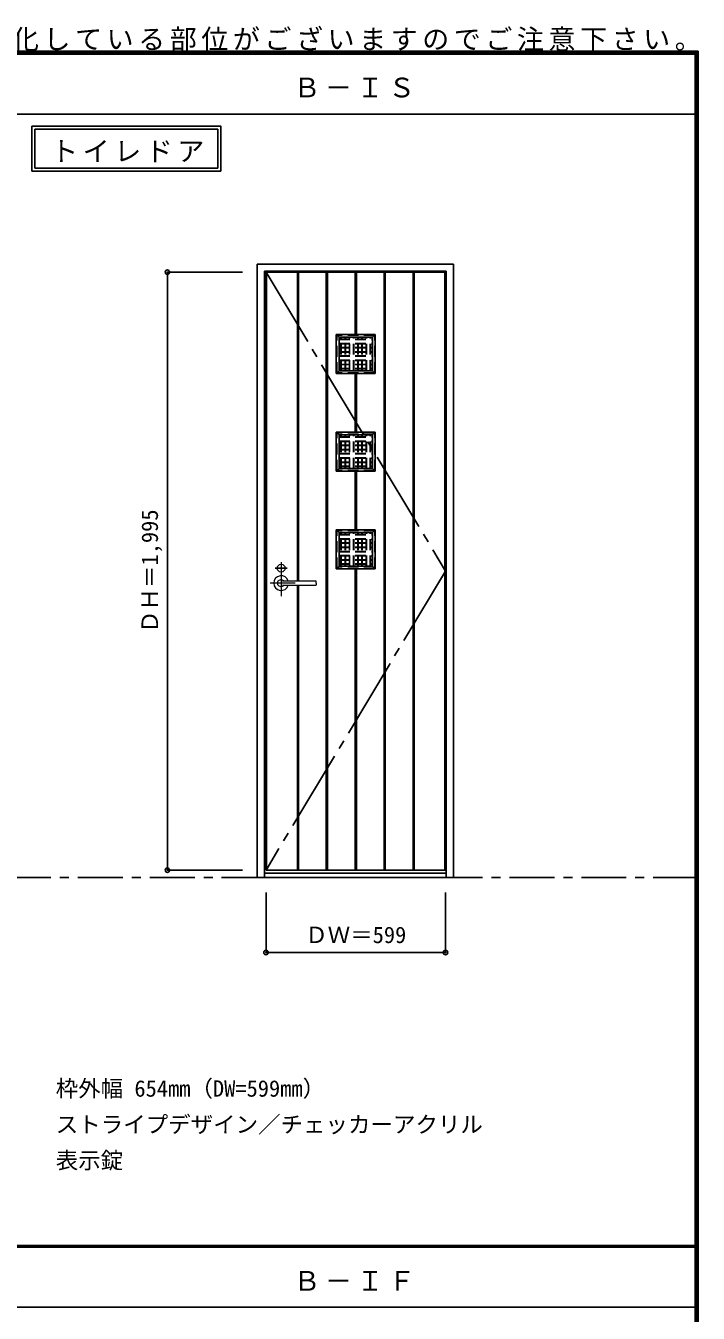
# Model space of a CAD drawing. Units: millimetres, scale not verified. Extents: x -6000 to 5700, y -4307 to 4260.
# Drawn here: x 3456 to 5700, y -36 to 4260 of the extents above; entities that cross this region are included whole.
import ezdxf
from ezdxf.enums import TextEntityAlignment as Align

# ---------------------------------------------------------------- set-up
doc = ezdxf.new("R2010")
doc.units = ezdxf.units.MM
doc.header["$LTSCALE"] = 30
doc.header["$PDMODE"] = 32
doc.header["$PDSIZE"] = 15
for name, pattern in [('CHAIN1', [8, 5, -1, 1, -1]), ('CHAIN2', [12, 9, -1, 1, -1]), ('DASHED1', [1.8, 1.2, -0.6])]:
    doc.linetypes.add(name, pattern=pattern)
for name, color, linetype in [('0-1_通り芯', 4, 'CHAIN1'), ('0-2_扉', 3, 'Continuous'), ('0-3_仕上げ', 7, 'Continuous'), ('0-4_枠', 3, 'Continuous'), ('0-7', 7, 'CHAIN2'), ('0-A_文字', 7, 'Continuous'), ('0-B_寸法', 7, 'Continuous'), ('0-C_ハッチ', 4, 'DASHED1'), ('F-1_枠', 6, 'Continuous')]:
    doc.layers.add(name, color=color, linetype=linetype)
doc.layers.add('0-5_レバー', color=7, linetype='Continuous', lineweight=18)
doc.styles.add('ＭＳ ゴシック', font='')
doc.styles.get('ＭＳ ゴシック').set_extended_font_data('MS Gothic')

msp = doc.modelspace()

# ---------------------------------------------------------------- linework, layer by layer
at = {"layer": '0-1_通り芯'}
msp.add_line((4288.5, 2450.5), (4328.5, 2450.5), dxfattribs=at)
at = {"layer": '0-1_通り芯', "color": 7}
msp.add_line((-5490, 1418), (5690, 1418), dxfattribs=at)
at = {"layer": '0-2_扉'}
for p, q in [((4258, 1443), (4258, 3438)), ((4258, 3438), (4857, 3438)), ((4857, 1443), (4857, 3438)), ((4258, 1443), (4857, 1443))]:
    msp.add_line(p, q, dxfattribs=at)
at = {"layer": '0-3_仕上げ', "color": 3}
for p, q in [((4260, 1443), (4260, 3438)), ((4362.5, 2407.5), (4362.5, 3438)), ((4366.5, 2407.5), (4366.5, 3438)), ((4459, 1443), (4459, 3438)), ((4463, 1443), (4463, 3438)), ((4555.5, 3230), (4555.5, 3438)), ((4559.5, 3230), (4559.5, 3438)), ((4652, 1443), (4652, 3438)), ((4656, 1443), (4656, 3438)), ((4748.5, 1443), (4748.5, 3438)), ((4752.5, 1443), (4752.5, 3438)), ((4855, 1443), (4855, 3438)), ((4622.5, 3230), (4492.5, 3230)), ((4492.5, 3100), (4492.5, 3230)), ((4492.5, 3230), (4501.5, 3221)), ((4613.5, 3221), (4622.5, 3230)), ((4622.5, 3100), (4622.5, 3230)), ((4613.5, 3221), (4501.5, 3221)), ((4501.5, 3109), (4501.5, 3221)), ((4613.5, 3109), (4613.5, 3221)), ((4622.5, 3100), (4492.5, 3100)), ((4555.5, 2904), (4555.5, 3100)), ((4559.5, 2904), (4559.5, 3100)), ((4613.5, 3109), (4622.5, 3100)), ((4622.5, 2904), (4492.5, 2904)), ((4492.5, 2774), (4492.5, 2904)), ((4492.5, 2904), (4501.5, 2895)), ((4613.5, 2895), (4501.5, 2895)), ((4501.5, 2783), (4501.5, 2895)), ((4613.5, 2895), (4622.5, 2904)), ((4613.5, 2783), (4613.5, 2895)), ((4622.5, 2774), (4622.5, 2904)), ((4622.5, 2774), (4492.5, 2774)), ((4555.5, 2578), (4555.5, 2774)), ((4559.5, 2578), (4559.5, 2774)), ((4613.5, 2783), (4622.5, 2774)), ((4622.5, 2578), (4492.5, 2578)), ((4492.5, 2448), (4492.5, 2578)), ((4492.5, 2578), (4501.5, 2569)), ((4613.5, 2569), (4622.5, 2578)), ((4622.5, 2448), (4622.5, 2578)), ((4613.5, 2569), (4501.5, 2569)), ((4501.5, 2457), (4501.5, 2569)), ((4613.5, 2457), (4613.5, 2569)), ((4613.5, 2457), (4622.5, 2448)), ((4622.5, 2448), (4492.5, 2448)), ((4555.5, 1443), (4555.5, 2448)), ((4559.5, 1443), (4559.5, 2448)), ((4362.5, 1443), (4362.5, 2393.5)), ((4366.5, 1443), (4366.5, 2393.5))]:
    msp.add_line(p, q, dxfattribs=at)
at = {"layer": '0-3_仕上げ'}
for p, q in [((4364.5, 2407.5), (4364.5, 3438)), ((4461, 1443), (4461, 3438)), ((4557.5, 3230), (4557.5, 3438)), ((4654, 1443), (4654, 3438)), ((4750.5, 1443), (4750.5, 3438)), ((4557.5, 2904), (4557.5, 3100)), ((4557.5, 2578), (4557.5, 2774)), ((4557.5, 1443), (4557.5, 2448)), ((4364.5, 1443), (4364.5, 2393.5))]:
    msp.add_line(p, q, dxfattribs=at)
at = {"layer": '0-3_仕上げ', "color": 3, "linetype": 'DASHED1'}
for p, q in [((4620.5, 3228), (4494.5, 3228)), ((4620.5, 3102), (4620.5, 3228)), ((4620.5, 2902), (4494.5, 2902)), ((4620.5, 2776), (4620.5, 2902)), ((4620.5, 2576), (4494.5, 2576)), ((4620.5, 2450), (4620.5, 2576))]:
    msp.add_line(p, q, dxfattribs=at)
for points in [[(4620.5, 3102), (4494.5, 3102), (4494.5, 3228)], [(4620.5, 2776), (4494.5, 2776), (4494.5, 2902)], [(4620.5, 2450), (4494.5, 2450), (4494.5, 2576)]]:
    msp.add_lwpolyline(points, dxfattribs=at)
at = {"layer": '0-3_仕上げ', "color": 3}
for points in [[(4613.5, 3109), (4501.5, 3109), (4492.5, 3100)], [(4613.5, 2783), (4501.5, 2783), (4492.5, 2774)], [(4613.5, 2457), (4501.5, 2457), (4492.5, 2448)]]:
    msp.add_lwpolyline(points, dxfattribs=at)
at = {"layer": '0-4_枠'}
for p, q in [((4229, 1418), (4229, 3465)), ((4229, 3465), (4883, 3465)), ((4253, 1418), (4253, 3441)), ((4253, 3441), (4859, 3441)), ((4859, 1418), (4859, 3441)), ((4883, 1418), (4883, 3465)), ((4229, 1418), (4883, 1418)), ((4253, 1433), (4859, 1433))]:
    msp.add_line(p, q, dxfattribs=at)
at = {"layer": '0-5_レバー', "color": 4, "linetype": 'CHAIN1'}
for p, q in [((4308.5, 2470.5), (4308.5, 2357.11)), ((4355.3, 2400.5), (4272.28, 2400.5))]:
    msp.add_line(p, q, dxfattribs=at)
at = {"layer": '0-5_レバー'}
for q in [(4425.5, 2405.99), (4425.5, 2395)]:
    msp.add_line((4425.5, 2400.5), q, dxfattribs=at)
for points in [[(4318.46, 2407.49), (4317.69, 2408.28), (4315.72, 2409.65), (4313.48, 2410.66), (4311.04, 2411.29), (4308.5, 2411.5), (4305.96, 2411.29), (4303.53, 2410.66), (4301.28, 2409.65), (4299.31, 2408.28), (4297.69, 2406.61), (4296.49, 2404.71), (4295.75, 2402.65), (4295.5, 2400.5), (4295.75, 2398.35), (4296.49, 2396.29), (4297.69, 2394.39), (4299.31, 2392.72), (4301.28, 2391.35), (4303.53, 2390.34), (4305.96, 2389.71), (4308.5, 2389.5), (4311.04, 2389.71), (4313.48, 2390.34), (4315.72, 2391.35), (4317.69, 2392.72), (4318.46, 2393.51)], [(4424, 2407.5), (4414.27, 2407.5), (4404.09, 2407.5), (4394.49, 2407.5), (4385.5, 2407.5), (4377.09, 2407.5), (4369.28, 2407.5), (4362.46, 2407.5), (4356.16, 2407.5), (4350.4, 2407.5), (4345.15, 2407.5), (4340.36, 2407.5), (4335.71, 2407.5), (4331.5, 2407.5), (4327.75, 2407.5), (4325.75, 2407.5), (4323.9, 2407.5), (4321.89, 2407.49), (4319.48, 2407.49), (4317.99, 2407.49), (4316.45, 2407.49), (4314.93, 2407.49), (4313.83, 2407.49), (4313.37, 2407.49), (4313.37, 2407.48)], [(4424, 2407.5), (4414.92, 2407.5), (4414.52, 2407.5)], [(4313.52, 2393.51), (4313.65, 2393.51), (4314.09, 2393.51), (4314.81, 2393.51), (4315.83, 2393.51), (4317.09, 2393.51), (4318.44, 2393.51), (4321.3, 2393.51), (4324.28, 2393.5), (4327.3, 2393.5), (4330.34, 2393.5), (4333.41, 2393.5), (4336.49, 2393.5), (4340.49, 2393.5), (4344.9, 2393.5), (4349.87, 2393.5), (4355.4, 2393.5), (4361.49, 2393.5), (4368.14, 2393.5), (4375.35, 2393.5), (4383.94, 2393.5), (4393.2, 2393.5), (4403.14, 2393.5), (4413.75, 2393.5), (4424, 2393.5)]]:
    msp.add_lwpolyline(points, dxfattribs=at)
at = {"layer": '0-5_レバー', "color": 4}
msp.add_circle((4308.5, 2450.5), 13, dxfattribs=at)
at = {"layer": '0-5_レバー'}
for centre, radius, start, end in [((4308.5, 2400.5), 24.55, 16.59952, 343.36736), ((4424, 2406), 1.5, 0.00847, 89.9163), ((4424, 2406), 1.5, 360, 90.17419), ((4424, 2395), 1.5, 270.16419, 0), ((4424, 2395), 1.5, 269.91059, 359.99153)]:
    msp.add_arc(centre, radius, start, end, dxfattribs=at)
at = {"layer": '0-7'}
for p, q in [((4258, 3438), (4857, 2440.5)), ((4857, 2440.5), (4258, 1443))]:
    msp.add_line(p, q, dxfattribs=at)
at = {"layer": '0-A_文字'}
for p, q in [((3476.4, 3925), (3476.4, 3775)), ((3486.4, 3915), (3486.4, 3785)), ((3486.4, 3915), (4097.43, 3915)), ((4097.43, 3915), (4097.43, 3785)), ((3486.4, 3785), (4097.43, 3785)), ((3476.4, 3775), (4107.43, 3775))]:
    msp.add_line(p, q, dxfattribs=at)
msp.add_lwpolyline([(3476.4, 3925), (4107.43, 3925), (4107.43, 3775)], dxfattribs=at)
at = {"layer": '0-B_寸法', "color": 4}
for p, q in [((3929, 3438), (4179, 3438)), ((3929, 3438), (3929, 1443)), ((3929, 1443), (4179, 1443)), ((4258, 1168), (4258, 1368)), ((4857, 1168), (4857, 1368)), ((4258, 1168), (4857, 1168))]:
    msp.add_line(p, q, dxfattribs=at)
at = {"layer": '0-B_寸法'}
for p in [(3929, 3438), (3929, 1443), (4258, 1168), (4857, 1168)]:
    msp.add_point(p, dxfattribs=at)
at = {"layer": '0-C_ハッチ'}
for p, q in [((4501.5, 3214.5), (4613.5, 3214.5)), ((4501.5, 3213.5), (4613.5, 3213.5)), ((4501.5, 3200.5), (4613.5, 3200.5)), ((4501.5, 3199.5), (4613.5, 3199.5)), ((4501.5, 3186.5), (4613.5, 3186.5)), ((4501.5, 3185.5), (4613.5, 3185.5)), ((4508, 3109), (4508, 3221)), ((4509, 3109), (4509, 3221)), ((4522, 3109), (4522, 3221)), ((4523, 3109), (4523, 3221)), ((4536, 3109), (4536, 3221)), ((4537, 3109), (4537, 3221)), ((4550, 3109), (4550, 3221)), ((4551, 3109), (4551, 3221)), ((4564, 3109), (4564, 3221)), ((4565, 3109), (4565, 3221)), ((4578, 3109), (4578, 3221)), ((4579, 3109), (4579, 3221)), ((4592, 3109), (4592, 3221)), ((4593, 3109), (4593, 3221)), ((4606, 3109), (4606, 3221)), ((4607, 3109), (4607, 3221)), ((4501.5, 3172.5), (4613.5, 3172.5)), ((4501.5, 3171.5), (4613.5, 3171.5)), ((4501.5, 3158.5), (4613.5, 3158.5)), ((4501.5, 3157.5), (4613.5, 3157.5)), ((4501.5, 3144.5), (4613.5, 3144.5)), ((4501.5, 3143.5), (4613.5, 3143.5)), ((4501.5, 3130.5), (4613.5, 3130.5)), ((4501.5, 3129.5), (4613.5, 3129.5)), ((4501.5, 3116.5), (4613.5, 3116.5)), ((4501.5, 3115.5), (4613.5, 3115.5)), ((4501.5, 2888.5), (4613.5, 2888.5)), ((4501.5, 2887.5), (4613.5, 2887.5)), ((4508, 2783), (4508, 2895)), ((4509, 2783), (4509, 2895)), ((4522, 2783), (4522, 2895)), ((4523, 2783), (4523, 2895)), ((4536, 2783), (4536, 2895)), ((4537, 2783), (4537, 2895)), ((4550, 2783), (4550, 2895)), ((4551, 2783), (4551, 2895)), ((4564, 2783), (4564, 2895)), ((4565, 2783), (4565, 2895)), ((4578, 2783), (4578, 2895)), ((4579, 2783), (4579, 2895)), ((4592, 2783), (4592, 2895)), ((4593, 2783), (4593, 2895)), ((4606, 2783), (4606, 2895)), ((4607, 2783), (4607, 2895)), ((4501.5, 2874.5), (4613.5, 2874.5)), ((4501.5, 2873.5), (4613.5, 2873.5)), ((4501.5, 2860.5), (4613.5, 2860.5)), ((4501.5, 2859.5), (4613.5, 2859.5)), ((4501.5, 2846.5), (4613.5, 2846.5)), ((4501.5, 2845.5), (4613.5, 2845.5)), ((4501.5, 2832.5), (4613.5, 2832.5)), ((4501.5, 2831.5), (4613.5, 2831.5)), ((4501.5, 2818.5), (4613.5, 2818.5)), ((4501.5, 2817.5), (4613.5, 2817.5)), ((4501.5, 2804.5), (4613.5, 2804.5)), ((4501.5, 2803.5), (4613.5, 2803.5)), ((4501.5, 2790.5), (4613.5, 2790.5)), ((4501.5, 2789.5), (4613.5, 2789.5)), ((4501.5, 2562.5), (4613.5, 2562.5)), ((4501.5, 2561.5), (4613.5, 2561.5)), ((4501.5, 2548.5), (4613.5, 2548.5)), ((4501.5, 2547.5), (4613.5, 2547.5)), ((4501.5, 2534.5), (4613.5, 2534.5)), ((4508, 2457), (4508, 2569)), ((4509, 2457), (4509, 2569)), ((4522, 2457), (4522, 2569)), ((4523, 2457), (4523, 2569)), ((4536, 2457), (4536, 2569)), ((4537, 2457), (4537, 2569)), ((4550, 2457), (4550, 2569)), ((4551, 2457), (4551, 2569)), ((4564, 2457), (4564, 2569)), ((4565, 2457), (4565, 2569)), ((4578, 2457), (4578, 2569)), ((4579, 2457), (4579, 2569)), ((4592, 2457), (4592, 2569)), ((4593, 2457), (4593, 2569)), ((4606, 2457), (4606, 2569)), ((4607, 2457), (4607, 2569)), ((4501.5, 2533.5), (4613.5, 2533.5)), ((4501.5, 2520.5), (4613.5, 2520.5)), ((4501.5, 2519.5), (4613.5, 2519.5)), ((4501.5, 2506.5), (4613.5, 2506.5)), ((4501.5, 2505.5), (4613.5, 2505.5)), ((4501.5, 2492.5), (4613.5, 2492.5)), ((4501.5, 2491.5), (4613.5, 2491.5)), ((4501.5, 2478.5), (4613.5, 2478.5)), ((4501.5, 2477.5), (4613.5, 2477.5)), ((4501.5, 2464.5), (4613.5, 2464.5)), ((4501.5, 2463.5), (4613.5, 2463.5))]:
    msp.add_line(p, q, dxfattribs=at)
at = {"layer": 'F-1_枠'}
for p, q in [((-6000, 4175), (5700, 4175)), ((-6000, 4170), (5700, 4170)), ((5690, 4175), (5690, -4205)), ((5695, 4175), (5695, -4205)), ((5700, 4175), (5700, -4205)), ((-6000, 4165), (5700, 4165)), ((-6000, 3965), (5700, 3965)), ((-6000, 190.5), (5700, 190.5)), ((-6000, 187.5), (5700, 187.5)), ((-6000, 184.5), (5700, 184.5)), ((-6000, -15.5), (5700, -15.5))]:
    msp.add_line(p, q, dxfattribs=at)

# ---------------------------------------------------------------- texts
at = {"layer": '0-A_文字', "style": 'ＭＳ ゴシック'}
for s, p in [('枠外幅 654mm（DW=599mm）', (3556.4, 670.5)), ('ストライプデザイン／チェッカーアクリル', (3556.4, 550.5)), ('表示錠', (3556.4, 430.5))]:
    msp.add_text(s, height=54.99, dxfattribs=at).set_placement(p, align=Align.BOTTOM_LEFT)
at = {"layer": '0-A_文字', "char_height": 65.98, "attachment_point": 7, "style": 'ＭＳ ゴシック'}
for s, insert in [('\\T1.17;※本図は意匠確認用です。\u3000表記の簡略化している部位がございますのでご注意下さい。', (1515, 4175)), ('\\T1.17;Ｂ－ＩＳ', (4349.7, 4020)), ('\\T1.17;トイレドア', (3541.06, 3805)), ('\\T1.17;Ｂ－ＩＦ', (4349.7, 39.5))]:
    msp.add_mtext(s, dxfattribs=dict(at, insert=insert))
at = {"layer": '0-B_寸法', "style": 'ＭＳ ゴシック'}
msp.add_text('ＤＨ＝1,995', height=54.99, rotation=90, dxfattribs=at).set_placement((3914, 2234.25), align=Align.BOTTOM_LEFT)
msp.add_text('ＤＷ＝599', height=54.99, dxfattribs=at).set_placement((4388.75, 1183), align=Align.BOTTOM_LEFT)

doc.saveas('drawing.dxf')
